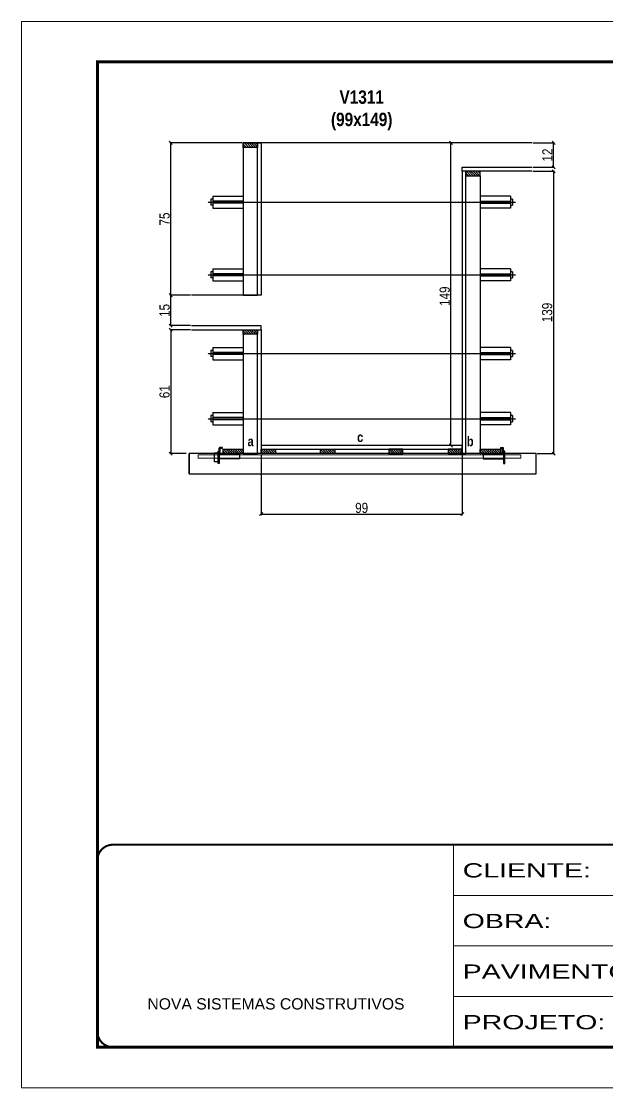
# Model space of a CAD drawing. Extents: x 3309 to 10384, y -2522 to 14608.
# Drawn here: x 4908 to 5484, y 8964 to 10014 of the extents above; entities that cross this region are included whole.
import ezdxf

# ---------------------------------------------------------------- set-up
doc = ezdxf.new("R2010")
doc.units = 0
for name, pattern in [('CONTINUO', [0]), ('DASHED', [0.75, 0.5, -0.25]), ('HIDDEN', [0.375, 0.25, -0.125])]:
    doc.linetypes.add(name, pattern=pattern)
for name, color, linetype in [('barrote', 251, 'Continuous'), ('COTA', 241, 'Continuous'), ('detalhes', 4, 'Continuous'), ('NOMENCLATURA', 7, 'Continuous'), ('Painéis', 200, 'Continuous'), ('presilha', 1, 'Continuous'), ('SARR_2.2x10', 60, 'Continuous'), ('SARR_2.2x7', 40, 'Continuous'), ('SARR_3.5x7', 81, 'Continuous'), ('TENSOR', 3, 'Continuous')]:
    doc.layers.add(name, color=color, linetype=linetype)
for name, color, linetype, lineweight in [('CONCRETO', 251, 'Continuous', 25), ('Folhas', 255, 'Continuous', 9), ('SARRAFO DE PRESSAO', 251, 'DASHED', 9), ('SCO-___-LAJ', 2, 'Continuous', 0)]:
    doc.layers.add(name, color=color, linetype=linetype, lineweight=lineweight)
doc.styles.add('ARIAL', font='arial.ttf')
doc.styles.add('COTA TECNICA 2X', font='techl___.ttf', dxfattribs={"height": 10})
doc.styles.add('TECNICA', font='techb___.ttf', dxfattribs={"height": 10})
doc.styles.add('Tecnologia', font='')
doc.styles.get('Tecnologia').set_extended_font_data('Forgotten Futurist')
doc.dimstyles.new('SECAO', dxfattribs={"dimscale": 0.333333, "dimtxt": 5, "dimasz": 9, "dimexe": 3, "dimexo": 3, "dimgap": 3, "dimtad": 1, "dimdec": 1, "dimlfac": 0.5, "dimzin": 12, "dimdsep": 46, "dimtxsty": 'COTA TECNICA 2X', "dimblk1": 'OBLIQUE', "dimblk2": 'OBLIQUE', "dimsah": 1, "dimcen": 0.9, "dimclrd": 4, "dimclre": 4, "dimclrt": 240, "dimadec": 1, "dimazin": 3, "dimtfac": 1, "dimtdec": 1, "dimtmove": 0, "dimatfit": 3, "dimfxl": 1, "dimtolj": 1, "dimtzin": 12, "dimarcsym": 0})
pattern_1 = [(135, (38438.0534, -113924.2976), (-1.122532015, -1.122532015), [])]

# ---------------------------------------------------------------- blocks, each defined once
blk = doc.blocks.new('9999999999')
at = {"color": 30, "linetype": 'CONTINUO'}
for p, q in [((98564.6, 34230.2), (98564.6, 34429.4)), ((98564.6, 34379.6), (99584, 34379.6)), ((98564.6, 34329.8), (99488, 34329.8)), ((98564.6, 34280), (99488, 34280))]:
    blk.add_line(p, q, dxfattribs=at)
at = {"color": 30, "linetype": 'CONTINUO', "const_width": 2}
blk.add_lwpolyline([(99584, 34230.2), (99584, 34414.4, 0.414214), (99569, 34429.4), (98229, 34429.4, 0.414214), (98214, 34414.4), (98214, 34245.2, 0.414214), (98229, 34230.2), (99584, 34230.2)], format="xyb", dxfattribs=at)
at = {"layer": 'Folhas'}
blk.add_lwpolyline([(98139, 34190.2), (99624, 34190.2), (99624, 35240.2), (98139, 35240.2)], close=True, dxfattribs=at)
at = {"layer": 'Folhas', "color": 30, "const_width": 3}
blk.add_lwpolyline([(98214, 34230.2), (99584, 34230.2), (99584, 35200.2), (98214, 35200.2)], close=True, dxfattribs=at)
at = {"color": 7, "linetype": 'Continuous', "ltscale": 5, "style": 'ARIAL'}
blk.add_text('NOVA SISTEMAS CONSTRUTIVOS', height=11.059, dxfattribs=at).set_placement((98263.2, 34267.2))
at = {"layer": 'Folhas', "color": 7, "style": 'Tecnologia', "width": 1.5}
for s, p in [('CLIENTE:', (98573.7, 34397.2)), ('OBRA:', (98573.7, 34347.3)), ('PAVIMENTO:', (98573.7, 34297.5)), ('PROJETO:', (98573.7, 34247.7))]:
    blk.add_text(s, height=14, dxfattribs=at).set_placement(p)
blk = doc.blocks.new('PRESILHA METÁLICA 1')
at = {"layer": 'presilha'}
for p, q in [((7.5, 10.6), (7.5, 19.9)), ((12, 21), (8.6, 21)), ((9, 11.6), (9, 18.9)), ((12, 19.5), (9.6, 19.5)), ((12, 21), (12, 19.5)), ((0, 13), (6, 13)), ((0, 13), (0, 0)), ((6, 0), (0, 0)), ((6, 15.5), (7.5, 15.5)), ((6, -2.5), (6, 15.5)), ((6, 13), (6, 0)), ((7.5, 15.5), (7.5, -2.5)), ((37.5, 4.1), (7.5, 4.1)), ((37.5, 11), (9.6, 11)), ((37.5, 11), (37.5, 4.1)), ((7.5, -2.5), (6, -2.5))]:
    blk.add_line(p, q, dxfattribs=at)
for centre, radius, start, end in [((8.6, 19.9), 1.14, 90, 180), ((9.6, 18.9), 0.57, 90, 180), ((9.6, 11.6), 0.57, 180, 270)]:
    blk.add_arc(centre, radius, start, end, dxfattribs=at)
blk = doc.blocks.new('PRESILHA METÁLICA 2')
at = {"layer": 'presilha'}
for p, q in [((-5.2, 23.5), (-5.2, 22)), ((-5.2, 23.5), (-1.9, 23.5)), ((-5.2, 22), (-2.8, 22)), ((-2.2, 14.1), (-2.2, 21.4)), ((0.8, 18), (-0.8, 18)), ((-0.8, 18), (-0.8, 0)), ((-0.8, 14.6), (-0.8, 22.4)), ((0.8, 0), (0.8, 18)), ((-30.8, 13.5), (-30.8, 6.6)), ((-30.8, 13.5), (-2.8, 13.5)), ((-30.8, 6.6), (-0.8, 6.6)), ((-0.8, 0), (0.8, 0))]:
    blk.add_line(p, q, dxfattribs=at)
for centre, radius, start, end in [((-2.8, 21.4), 0.57, 0, 90), ((-1.9, 22.4), 1.14, 0, 90), ((-2.8, 14.1), 0.57, 270, 0)]:
    blk.add_arc(centre, radius, start, end, dxfattribs=at)
blk = doc.blocks.new('_Oblique')
at = {"color": 0, "linetype": 'ByBlock', "lineweight": -2}
blk.add_line((-0.5, -0.5), (0.5, 0.5), dxfattribs=at)
blk = doc.blocks.new('*D498')
at = {"layer": 'COTA', "color": 4, "lineweight": -2, "transparency": 16777216}
for p, q in [((5074.4, 9709.9), (5054.1, 9709.9)), ((5055.1, 9709.9), (5055.1, 9587.9)), ((5070.3, 9587.9), (5054.1, 9587.9))]:
    blk.add_line(p, q, dxfattribs=at)
at = {"layer": 'Defpoints', "color": 0, "transparency": 16777216}
for p in [(5075.4, 9709.9), (5055.1, 9587.9), (5071.3, 9587.9)]:
    blk.add_point(p, dxfattribs=at)
at = {"layer": 'COTA', "color": 4, "lineweight": -2, "transparency": 16777216, "xscale": 3, "yscale": 3, "zscale": 3}
for p, rotation in [((5055.1, 9709.9), 90), ((5055.1, 9587.9), 270)]:
    blk.add_blockref('_Oblique', p, dxfattribs=dict(at, rotation=rotation))
at = {"layer": 'COTA', "color": 240, "transparency": 16777216, "insert": (5049, 9648.9), "char_height": 10, "attachment_point": 5, "rotation": 90, "style": 'COTA TECNICA 2X'}
blk.add_mtext('\\A1;61', dxfattribs=at)
blk = doc.blocks.new('*D499')
at = {"layer": 'COTA', "color": 4, "lineweight": -2, "transparency": 16777216}
for p, q in [((5411.8, 9865.9), (5433.1, 9865.9)), ((5432.1, 9865.9), (5432.1, 9587.9)), ((5415.9, 9587.9), (5433.1, 9587.9))]:
    blk.add_line(p, q, dxfattribs=at)
at = {"layer": 'Defpoints', "color": 0, "transparency": 16777216}
for p in [(5410.8, 9865.9), (5414.9, 9587.9), (5432.1, 9587.9)]:
    blk.add_point(p, dxfattribs=at)
at = {"layer": 'COTA', "color": 4, "lineweight": -2, "transparency": 16777216, "xscale": 3, "yscale": 3, "zscale": 3}
for p, rotation in [((5432.1, 9865.9), 90), ((5432.1, 9587.9), 270)]:
    blk.add_blockref('_Oblique', p, dxfattribs=dict(at, rotation=rotation))
at = {"layer": 'COTA', "color": 240, "transparency": 16777216, "insert": (5425.8, 9726.9), "char_height": 10, "attachment_point": 5, "rotation": 90, "style": 'COTA TECNICA 2X'}
blk.add_mtext('\\A1;139', dxfattribs=at)
blk = doc.blocks.new('*D500')
at = {"layer": 'COTA', "color": 4, "lineweight": -2, "transparency": 16777216}
for p, q in [((5341.1, 9893.9), (5330, 9893.9)), ((5331, 9595.9), (5331, 9893.9)), ((5341.1, 9595.9), (5330, 9595.9))]:
    blk.add_line(p, q, dxfattribs=at)
at = {"layer": 'Defpoints', "color": 0, "transparency": 16777216}
for p in [(5331, 9893.9), (5342.1, 9893.9), (5342.1, 9595.9)]:
    blk.add_point(p, dxfattribs=at)
at = {"layer": 'COTA', "color": 4, "lineweight": -2, "transparency": 16777216, "xscale": 3, "yscale": 3, "zscale": 3}
for p, rotation in [((5331, 9893.9), 90), ((5331, 9595.9), 270)]:
    blk.add_blockref('_Oblique', p, dxfattribs=dict(at, rotation=rotation))
at = {"layer": 'COTA', "color": 240, "transparency": 16777216, "insert": (5324.9, 9742.9), "char_height": 10, "attachment_point": 5, "rotation": 90, "style": 'COTA TECNICA 2X'}
blk.add_mtext('\\A1;149', dxfattribs=at)
blk = doc.blocks.new('*D501')
at = {"layer": 'COTA', "color": 4, "lineweight": -2, "transparency": 16777216}
for p, q in [((5411.8, 9893.9), (5433.1, 9893.9)), ((5432.1, 9869.9), (5432.1, 9893.9)), ((5411.8, 9869.9), (5433.1, 9869.9))]:
    blk.add_line(p, q, dxfattribs=at)
at = {"layer": 'Defpoints', "color": 0, "transparency": 16777216}
for p in [(5410.8, 9893.9), (5432.1, 9893.9), (5410.8, 9869.9)]:
    blk.add_point(p, dxfattribs=at)
at = {"layer": 'COTA', "color": 4, "lineweight": -2, "transparency": 16777216, "xscale": 3, "yscale": 3, "zscale": 3}
for p, rotation in [((5432.1, 9893.9), 90), ((5432.1, 9869.9), 270)]:
    blk.add_blockref('_Oblique', p, dxfattribs=dict(at, rotation=rotation))
at = {"layer": 'COTA', "color": 240, "transparency": 16777216, "insert": (5426, 9881.9), "char_height": 10, "attachment_point": 5, "rotation": 90, "style": 'COTA TECNICA 2X'}
blk.add_mtext('\\A1;12', dxfattribs=at)
blk = doc.blocks.new('*D502')
at = {"layer": 'COTA', "color": 4, "lineweight": -2, "transparency": 16777216}
for p, q in [((5074.4, 9743.9), (5054.1, 9743.9)), ((5055.1, 9713.9), (5055.1, 9743.9)), ((5074.4, 9713.9), (5054.1, 9713.9))]:
    blk.add_line(p, q, dxfattribs=at)
at = {"layer": 'Defpoints', "color": 0, "transparency": 16777216}
for p in [(5055.1, 9743.9), (5075.4, 9743.9), (5075.4, 9713.9)]:
    blk.add_point(p, dxfattribs=at)
at = {"layer": 'COTA', "color": 4, "lineweight": -2, "transparency": 16777216, "xscale": 3, "yscale": 3, "zscale": 3}
for p, rotation in [((5055.1, 9743.9), 90), ((5055.1, 9713.9), 270)]:
    blk.add_blockref('_Oblique', p, dxfattribs=dict(at, rotation=rotation))
at = {"layer": 'COTA', "color": 240, "transparency": 16777216, "insert": (5049, 9728.9), "char_height": 10, "attachment_point": 5, "rotation": 90, "style": 'COTA TECNICA 2X'}
blk.add_mtext('\\A1;15', dxfattribs=at)
blk = doc.blocks.new('*D503')
at = {"layer": 'COTA', "color": 4, "lineweight": -2, "transparency": 16777216}
for p, q in [((5144.1, 9586.9), (5144.1, 9527.3)), ((5342.1, 9586.9), (5342.1, 9527.3)), ((5144.1, 9528.3), (5342.1, 9528.3))]:
    blk.add_line(p, q, dxfattribs=at)
at = {"layer": 'Defpoints', "color": 0, "transparency": 16777216}
for p in [(5144.1, 9587.9), (5342.1, 9587.9), (5342.1, 9528.3)]:
    blk.add_point(p, dxfattribs=at)
at = {"layer": 'COTA', "color": 4, "lineweight": -2, "transparency": 16777216, "xscale": 3, "yscale": 3, "zscale": 3, "rotation": 180}
blk.add_blockref('_Oblique', (5144.1, 9528.3), dxfattribs=at)
at = {"layer": 'COTA', "color": 4, "lineweight": -2, "transparency": 16777216, "xscale": 3, "yscale": 3, "zscale": 3}
blk.add_blockref('_Oblique', (5342.1, 9528.3), dxfattribs=at)
at = {"layer": 'COTA', "color": 240, "transparency": 16777216, "insert": (5243.1, 9534.4), "char_height": 10, "attachment_point": 5, "style": 'COTA TECNICA 2X'}
blk.add_mtext('\\A1;99', dxfattribs=at)
blk = doc.blocks.new('*D504')
at = {"layer": 'COTA', "color": 4, "lineweight": -2, "transparency": 16777216}
for p, q in [((5125.5, 9893.9), (5054.1, 9893.9)), ((5055.1, 9743.9), (5055.1, 9893.9)), ((5074.4, 9743.9), (5054.1, 9743.9))]:
    blk.add_line(p, q, dxfattribs=at)
at = {"layer": 'Defpoints', "color": 0, "transparency": 16777216}
for p in [(5055.1, 9893.9), (5126.5, 9893.9), (5075.4, 9743.9)]:
    blk.add_point(p, dxfattribs=at)
at = {"layer": 'COTA', "color": 4, "lineweight": -2, "transparency": 16777216, "xscale": 3, "yscale": 3, "zscale": 3}
for p, rotation in [((5055.1, 9893.9), 90), ((5055.1, 9743.9), 270)]:
    blk.add_blockref('_Oblique', p, dxfattribs=dict(at, rotation=rotation))
at = {"layer": 'COTA', "color": 240, "transparency": 16777216, "insert": (5049, 9818.9), "char_height": 10, "attachment_point": 5, "rotation": 90, "style": 'COTA TECNICA 2X'}
blk.add_mtext('\\A1;75', dxfattribs=at)

msp = doc.modelspace()

# ---------------------------------------------------------------- hatches: boundary and pattern name
at = {"layer": 'SARR_2.2x10'}
h = msp.add_hatch(dxfattribs=at)
h.set_pattern_fill('ANSI31', color=256, scale=0.5, angle=90)
h.set_pattern_definition([(135, (38300.0714, -113924.2976), (-1.122532015, -1.122532015), [])])
h.paths.add_polyline_path([(5106.53, 9592.27), (5106.53, 9587.87), (5126.53, 9587.87), (5126.53, 9592.27)])
h = msp.add_hatch(dxfattribs=at)
h.set_pattern_fill('ANSI31', color=256, scale=0.5, angle=90)
h.set_pattern_definition([(135, (38553.2714, -113924.2976), (-1.122532015, -1.122532015), [])])
h.paths.add_polyline_path([(5359.73, 9592.27), (5359.73, 9587.87), (5379.73, 9587.87), (5379.73, 9592.27)])
at = {"layer": 'SARR_2.2x7'}
h = msp.add_hatch(dxfattribs=at)
h.set_pattern_fill('ANSI31', color=256, scale=0.5, angle=90)
h.set_pattern_definition([(135, (38314.0714, -113622.6976), (-1.122532015, -1.122532015), [])])
h.paths.add_polyline_path([(5140.53, 9893.87), (5140.53, 9889.47), (5126.53, 9889.47), (5126.53, 9893.87)])
h = msp.add_hatch(dxfattribs=at)
h.set_pattern_fill('ANSI31', color=256, scale=0.5, angle=90)
h.set_pattern_definition([(135, (38454.0714, -113650.6976), (-1.122532015, -1.122532015), [])])
h.paths.add_polyline_path([(5345.73, 9865.87), (5345.73, 9861.47), (5359.73, 9861.47), (5359.73, 9865.87)])
h = msp.add_hatch(dxfattribs=at)
h.set_pattern_fill('ANSI31', color=256, scale=0.5, angle=90)
h.set_pattern_definition([(135, (38314.0714, -113806.6976), (-1.122532015, -1.122532015), [])])
h.paths.add_polyline_path([(5140.53, 9709.87), (5140.53, 9705.47), (5126.53, 9705.47), (5126.53, 9709.87)])
h = msp.add_hatch(dxfattribs=at)
h.set_pattern_fill('ANSI31', color=256, scale=0.5, angle=90)
h.set_pattern_definition([(135, (38379.6714, -113924.2976), (-1.122532015, -1.122532015), [])])
h.paths.add_polyline_path([(5158.13, 9587.87), (5158.13, 9592.27), (5144.13, 9592.27), (5144.13, 9587.87)])
h = msp.add_hatch(dxfattribs=at)
h.set_pattern_fill('ANSI31', color=256, scale=0.5, angle=90)
h.set_pattern_definition(pattern_1)
h.paths.add_polyline_path([(5216.51, 9587.87), (5216.51, 9592.27), (5202.51, 9592.27), (5202.51, 9587.87)])
h = msp.add_hatch(dxfattribs=at)
h.set_pattern_fill('ANSI31', color=256, scale=0.5, angle=90)
h.set_pattern_definition(pattern_1)
h.paths.add_polyline_path([(5269.75, 9587.87), (5269.75, 9592.27), (5283.75, 9592.27), (5283.75, 9587.87)])
h = msp.add_hatch(dxfattribs=at)
h.set_pattern_fill('ANSI31', color=256, scale=0.5, angle=90)
h.set_pattern_definition([(135, (38539.6714, -113924.2976), (-1.122532015, -1.122532015), [])])
h.paths.add_polyline_path([(5328.13, 9592.27), (5328.13, 9587.87), (5342.13, 9587.87), (5342.13, 9592.27)])

# ---------------------------------------------------------------- linework, layer by layer
at = {"ltscale": 3}
for p, q in [((5094.53, 9838.5), (5094.53, 9832.5)), ((5096.53, 9838.5), (5094.53, 9838.5)), ((5096.53, 9841.5), (5096.53, 9829.5)), ((5096.53, 9841.5), (5126.53, 9841.5)), ((5389.73, 9841.5), (5359.73, 9841.5)), ((5389.73, 9841.5), (5389.73, 9829.5)), ((5391.73, 9838.5), (5389.73, 9838.5)), ((5391.73, 9838.5), (5391.73, 9832.5)), ((5096.53, 9832.5), (5094.53, 9832.5)), ((5126.53, 9836.5), (5096.53, 9836.5)), ((5126.53, 9834.5), (5096.53, 9834.5)), ((5096.53, 9829.5), (5126.53, 9829.5)), ((5359.73, 9836.5), (5389.73, 9836.5)), ((5359.73, 9834.5), (5389.73, 9834.5)), ((5389.73, 9829.5), (5359.73, 9829.5)), ((5389.73, 9832.5), (5391.73, 9832.5)), ((5094.53, 9766.98), (5094.53, 9760.98)), ((5096.53, 9766.98), (5094.53, 9766.98)), ((5096.53, 9769.98), (5096.53, 9757.98)), ((5096.53, 9769.98), (5126.53, 9769.98)), ((5389.73, 9769.98), (5359.73, 9769.98)), ((5389.73, 9769.98), (5389.73, 9757.98)), ((5391.73, 9766.98), (5389.73, 9766.98)), ((5391.73, 9766.98), (5391.73, 9760.98)), ((5096.53, 9760.98), (5094.53, 9760.98)), ((5126.53, 9764.98), (5096.53, 9764.98)), ((5126.53, 9762.98), (5096.53, 9762.98)), ((5096.53, 9757.98), (5126.53, 9757.98)), ((5359.73, 9764.98), (5389.73, 9764.98)), ((5359.73, 9762.98), (5389.73, 9762.98)), ((5389.73, 9757.98), (5359.73, 9757.98)), ((5389.73, 9760.98), (5391.73, 9760.98)), ((5096.53, 9692.39), (5096.53, 9680.39)), ((5096.53, 9692.39), (5126.53, 9692.39)), ((5389.73, 9692.39), (5359.73, 9692.39)), ((5389.73, 9692.39), (5389.73, 9680.39)), ((5094.53, 9689.39), (5094.53, 9683.39)), ((5096.53, 9689.39), (5094.53, 9689.39)), ((5096.53, 9683.39), (5094.53, 9683.39)), ((5126.53, 9687.39), (5096.53, 9687.39)), ((5126.53, 9685.39), (5096.53, 9685.39)), ((5359.73, 9687.39), (5389.73, 9687.39)), ((5359.73, 9685.39), (5389.73, 9685.39)), ((5391.73, 9689.39), (5389.73, 9689.39)), ((5389.73, 9683.39), (5391.73, 9683.39)), ((5391.73, 9689.39), (5391.73, 9683.39)), ((5096.53, 9680.39), (5126.53, 9680.39)), ((5389.73, 9680.39), (5359.73, 9680.39)), ((5094.53, 9625.3), (5094.53, 9619.3)), ((5096.53, 9625.3), (5094.53, 9625.3)), ((5096.53, 9619.3), (5094.53, 9619.3)), ((5096.53, 9628.3), (5096.53, 9616.3)), ((5096.53, 9628.3), (5126.53, 9628.3)), ((5126.53, 9623.3), (5096.53, 9623.3)), ((5126.53, 9621.3), (5096.53, 9621.3)), ((5389.73, 9628.3), (5359.73, 9628.3)), ((5359.73, 9623.3), (5389.73, 9623.3)), ((5359.73, 9621.3), (5389.73, 9621.3)), ((5389.73, 9628.3), (5389.73, 9616.3)), ((5391.73, 9625.3), (5389.73, 9625.3)), ((5389.73, 9619.3), (5391.73, 9619.3)), ((5391.73, 9625.3), (5391.73, 9619.3)), ((5096.53, 9616.3), (5126.53, 9616.3)), ((5389.73, 9616.3), (5359.73, 9616.3))]:
    msp.add_line(p, q, dxfattribs=at)
at = {"layer": 'barrote'}
msp.add_lwpolyline([(5073.08, 9567.87), (5414.99, 9567.87), (5414.99, 9587.87), (5073.08, 9587.87)], close=True, dxfattribs=at)
at = {"layer": 'CONCRETO', "linetype": 'Continuous'}
for p, q in [((5410.83, 9893.87), (5126.53, 9893.87)), ((5144.13, 9743.87), (5075.43, 9743.87))]:
    msp.add_line(p, q, dxfattribs=at)
at = {"layer": 'detalhes', "color": 250}
msp.add_line((5073.08, 9567.87), (5073.08, 9587.87), dxfattribs=at)
at = {"layer": 'Painéis', "linetype": 'Continuous'}
for points in [[(5140.53, 9743.87), (5140.53, 9893.87), (5144.13, 9893.87), (5144.13, 9743.87)], [(5345.73, 9587.87), (5345.73, 9865.87), (5342.13, 9865.87), (5342.13, 9587.87)], [(5140.53, 9587.87), (5140.53, 9709.87), (5144.13, 9709.87), (5144.13, 9587.87)], [(5342.13, 9595.87), (5144.13, 9595.87), (5144.13, 9592.27), (5342.13, 9592.27)]]:
    msp.add_lwpolyline(points, close=True, dxfattribs=at)
at = {"layer": 'Painéis', "linetype": 'Continuous', "elevation": 0}
for points in [[(5410.83, 9865.87), (5342.13, 9865.87), (5342.13, 9869.87), (5410.83, 9869.87)], [(5075.43, 9709.87), (5144.13, 9709.87), (5144.13, 9713.87), (5075.43, 9713.87)]]:
    msp.add_lwpolyline(points, dxfattribs=at)
at = {"layer": 'SARR_2.2x10'}
for points in [[(5106.53, 9592.27), (5126.53, 9592.27), (5126.53, 9587.87), (5106.53, 9587.87)], [(5359.73, 9592.27), (5379.73, 9592.27), (5379.73, 9587.87), (5359.73, 9587.87)]]:
    msp.add_lwpolyline(points, close=True, dxfattribs=at)
at = {"layer": 'SARR_2.2x7', "elevation": 0}
for points in [[(5126.53, 9893.87), (5140.53, 9893.87), (5140.53, 9889.47), (5126.53, 9889.47)], [(5359.73, 9865.87), (5345.73, 9865.87), (5345.73, 9861.47), (5359.73, 9861.47)], [(5126.53, 9709.87), (5140.53, 9709.87), (5140.53, 9705.47), (5126.53, 9705.47)]]:
    msp.add_lwpolyline(points, close=True, dxfattribs=at)
at = {"layer": 'SARR_2.2x7'}
for points in [[(5144.13, 9592.27), (5158.13, 9592.27), (5158.13, 9587.87), (5144.13, 9587.87)], [(5202.51, 9592.27), (5216.51, 9592.27), (5216.51, 9587.87), (5202.51, 9587.87)], [(5283.75, 9592.27), (5269.75, 9592.27), (5269.75, 9587.87), (5283.75, 9587.87)], [(5342.13, 9592.27), (5328.13, 9592.27), (5328.13, 9587.87), (5342.13, 9587.87)]]:
    msp.add_lwpolyline(points, close=True, dxfattribs=at)
at = {"layer": 'SARR_3.5x7'}
for points in [[(5140.53, 9889.47), (5126.53, 9889.47), (5126.53, 9743.87), (5140.53, 9743.87)], [(5345.73, 9861.47), (5359.73, 9861.47), (5359.73, 9587.87), (5345.73, 9587.87)], [(5140.53, 9705.47), (5126.53, 9705.47), (5126.53, 9587.87), (5140.53, 9587.87)]]:
    msp.add_lwpolyline(points, close=True, dxfattribs=at)
at = {"layer": 'SCO-___-LAJ', "color": 1}
msp.add_lwpolyline([(5082.08, 9586.54), (5399.92, 9586.54), (5399.92, 9583.34), (5082.08, 9583.34)], close=True, dxfattribs=at)
at = {"layer": 'TENSOR', "linetype": 'HIDDEN', "ltscale": 0.5}
for p, q in [((5091.53, 9835.5), (5395.04, 9835.5)), ((5091.53, 9763.98), (5395.04, 9763.98)), ((5091.53, 9686.39), (5395.04, 9686.39)), ((5091.53, 9622.3), (5395.04, 9622.3))]:
    msp.add_line(p, q, dxfattribs=at)

# ---------------------------------------------------------------- block references
at = {"layer": 'presilha', "xscale": 0.6666666666666666, "yscale": 0.6666666666666666, "zscale": 0.6666666666666666}
for name, p in [('PRESILHA METÁLICA 1', (5097.67, 9579.91)), ('PRESILHA METÁLICA 2', (5383.41, 9578.24))]:
    msp.add_blockref(name, p, dxfattribs=at)
at = {"layer": 'SARRAFO DE PRESSAO', "color": 6, "linetype": 'ByBlock'}
msp.add_blockref('9999999999', (-93231.11, -25226.65), dxfattribs=at)

# ---------------------------------------------------------------- texts
at = {"layer": 'detalhes', "style": 'TECNICA'}
for s, p in [('a', (5130.66, 9595.23)), ('c', (5238.56, 9599.34)), ('b', (5346.63, 9595.22))]:
    msp.add_text(s, height=9.6, dxfattribs=at).set_placement(p)
at = {"layer": 'NOMENCLATURA', "insert": (5243.13, 9945.57), "char_height": 13.2, "attachment_point": 2, "style": 'TECNICA'}
msp.add_mtext_dynamic_manual_height_columns('V1311\\P(99x149)', width=300.2766, gutter_width=1, heights=[0], dxfattribs=at)

# ---------------------------------------------------------------- dimensions: what is measured, and where the dimension line sits
at = {"layer": 'COTA'}
for base, p1, p2, picture, middle in [((5055.09, 9893.87), (5075.43, 9743.87), (5126.53, 9893.87), '*D504', (5048.98, 9818.87)), ((5432.05, 9893.87), (5410.83, 9869.87), (5410.83, 9893.87), '*D501', (5425.99, 9881.87)), ((5432.05, 9587.87, 0), (5410.83, 9865.87), (5414.95, 9587.87, 0), '*D499', (5425.8, 9726.87, 0)), ((5055.09, 9743.87), (5075.43, 9713.87), (5075.43, 9743.87), '*D502', (5048.98, 9728.87)), ((5055.09, 9587.87, 0), (5075.43, 9709.87), (5071.32, 9587.87, 0), '*D498', (5048.98, 9648.87, 0))]:
    dim = msp.add_linear_dim(base=base, p1=p1, p2=p2, angle=90, dimstyle='SECAO', dxfattribs=at)
    dim.commit()
    dim.dimension.update_dxf_attribs({"geometry": picture, "text_midpoint": middle})
dim = msp.add_linear_dim(base=(5330.96, 9893.87), p1=(5342.13, 9595.87), p2=(5342.13, 9893.87), angle=90, dimstyle='SECAO', dxfattribs=at)
dim.commit()
dim.dimension.update_dxf_attribs({"geometry": '*D500', "text_midpoint": (5330.96, 9742.87), "dimtype": 160})
dim = msp.add_linear_dim(base=(5342.13, 9528.29), p1=(5144.13, 9587.87), p2=(5342.13, 9587.87), dimstyle='SECAO', dxfattribs=at)
dim.commit()
dim.dimension.update_dxf_attribs({"geometry": '*D503', "text_midpoint": (5243.13, 9534.38)})

doc.saveas('drawing.dxf')
